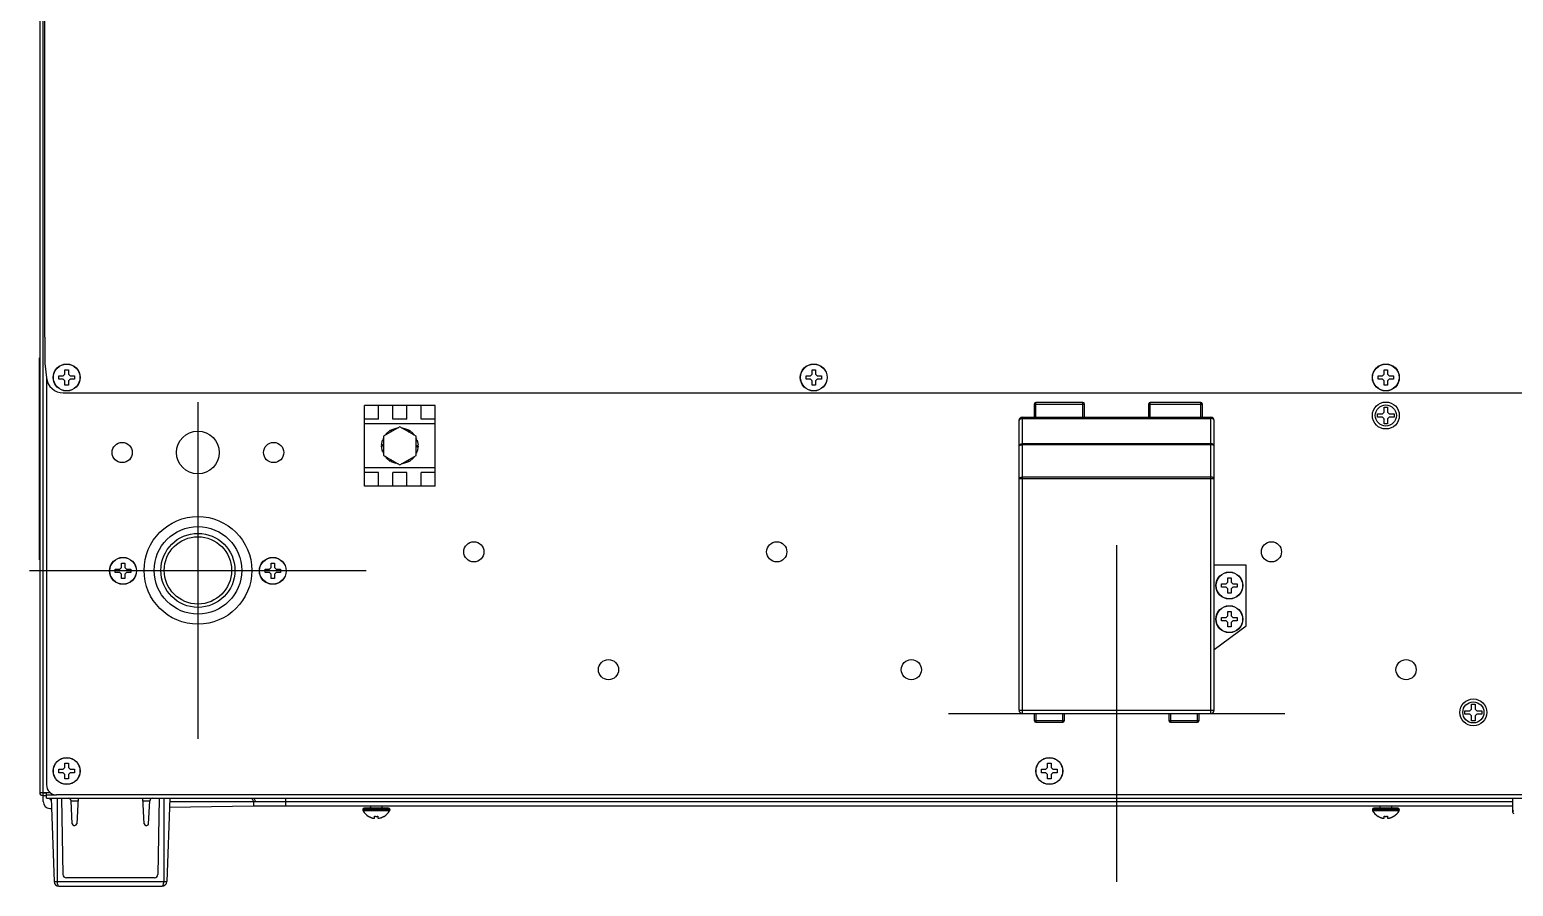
# Model space of a CAD drawing. Header units: millimetres. Extents: x 333 to 5627, y 435 to 3897.
# Drawn here: x 333.3 to 774.2, y 1953.9 to 2208.4 of the extents above; entities that cross this region are included whole.
import ezdxf

# ---------------------------------------------------------------- set-up
doc = ezdxf.new("R2010")
doc.units = ezdxf.units.MM
doc.header["$LTSCALE"] = 330
doc.layers.get('0').update_dxf_attribs({"linetype": 'CONTINUOUS'})
for name, color, linetype in [('02___PRT_ALL_AXES', 7, 'CONTINUOUS'), ('ASSI', 7, 'CONTINUOUS'), ('GEOM', 7, 'CONTINUOUS')]:
    doc.layers.add(name, color=color, linetype=linetype)

msp = doc.modelspace()

# ---------------------------------------------------------------- linework, layer by layer
at = {"color": 7, "linetype": 'Continuous'}
for p, q in [((336.28, 2461.95), (336.28, 1981.75)), ((337.78, 2116.98), (337.78, 2423.18)), ((341.98, 2104.55), (341.98, 2105.55)), ((341.98, 2105.55), (343.28, 2105.55)), ((343.28, 2104.55), (341.98, 2104.55)), ((343.28, 2105.55), (343.78, 2106.05)), ((343.78, 2104.05), (343.28, 2104.55)), ((343.78, 2106.05), (343.78, 2107.35)), ((343.78, 2107.35), (344.78, 2107.35)), ((343.78, 2102.75), (343.78, 2104.05)), ((344.78, 2107.35), (344.78, 2106.05)), ((344.78, 2106.05), (345.28, 2105.55)), ((345.28, 2104.55), (344.78, 2104.05)), ((344.78, 2104.05), (344.78, 2102.75)), ((345.28, 2105.55), (346.58, 2105.55)), ((346.58, 2104.55), (345.28, 2104.55)), ((346.58, 2105.55), (346.58, 2104.55)), ((563.98, 2104.55), (563.98, 2105.55)), ((563.98, 2105.55), (565.28, 2105.55)), ((565.28, 2104.55), (563.98, 2104.55)), ((565.28, 2105.55), (565.78, 2106.05)), ((565.78, 2104.05), (565.28, 2104.55)), ((565.78, 2106.05), (565.78, 2107.35)), ((565.78, 2107.35), (566.78, 2107.35)), ((565.78, 2102.75), (565.78, 2104.05)), ((566.78, 2107.35), (566.78, 2106.05)), ((566.78, 2106.05), (567.28, 2105.55)), ((567.28, 2104.55), (566.78, 2104.05)), ((566.78, 2104.05), (566.78, 2102.75)), ((567.28, 2105.55), (568.58, 2105.55)), ((568.58, 2104.55), (567.28, 2104.55)), ((568.58, 2105.55), (568.58, 2104.55)), ((733.98, 2105.55), (735.28, 2105.55)), ((733.98, 2104.55), (733.98, 2105.55)), ((735.28, 2104.55), (733.98, 2104.55)), ((735.28, 2105.55), (735.78, 2106.05)), ((735.78, 2104.05), (735.28, 2104.55)), ((735.78, 2107.35), (736.78, 2107.35)), ((735.78, 2106.05), (735.78, 2107.35)), ((735.78, 2102.75), (735.78, 2104.05)), ((736.78, 2107.35), (736.78, 2106.05)), ((736.78, 2106.05), (737.28, 2105.55)), ((737.28, 2104.55), (736.78, 2104.05)), ((736.78, 2104.05), (736.78, 2102.75)), ((737.28, 2105.55), (738.58, 2105.55)), ((738.58, 2104.55), (737.28, 2104.55)), ((738.58, 2105.55), (738.58, 2104.55)), ((344.78, 2102.75), (343.78, 2102.75)), ((566.78, 2102.75), (565.78, 2102.75)), ((736.78, 2102.75), (735.78, 2102.75)), ((432.77, 2072.75), (432.77, 2096.75)), ((453.77, 2096.75), (432.77, 2096.75)), ((436.97, 2092.69), (436.97, 2096.75)), ((441.17, 2092.69), (441.17, 2096.75)), ((445.37, 2092.69), (445.37, 2096.75)), ((449.57, 2092.69), (449.57, 2096.75)), ((453.77, 2072.75), (453.77, 2096.75)), ((631.78, 2097.15), (631.78, 2093.25)), ((646.28, 2097.65), (632.28, 2097.65)), ((646.78, 2093.25), (646.78, 2097.15)), ((665.78, 2097.15), (665.78, 2093.25)), ((681.28, 2097.65), (666.28, 2097.65)), ((681.78, 2093.25), (681.78, 2097.15)), ((733.78, 2094.25), (735.28, 2094.25)), ((733.78, 2093.25), (733.78, 2094.25)), ((735.28, 2094.25), (735.78, 2094.75)), ((735.78, 2096.25), (736.78, 2096.25)), ((735.78, 2094.75), (735.78, 2096.25)), ((736.78, 2096.25), (736.78, 2094.75)), ((736.78, 2094.75), (737.28, 2094.25)), ((737.28, 2094.25), (738.78, 2094.25)), ((738.78, 2094.25), (738.78, 2093.25)), ((436.97, 2092.69), (432.77, 2092.69)), ((443.27, 2090.4), (438.38, 2087.57)), ((440.7, 2089.5), (442.19, 2090.04)), ((445.37, 2092.69), (441.17, 2092.69)), ((442.48, 2090.1), (442.76, 2090.1)), ((448.17, 2087.57), (443.27, 2090.4)), ((443.79, 2090.1), (444.06, 2090.1)), ((444.36, 2090.04), (445.85, 2089.5)), ((453.77, 2092.69), (449.57, 2092.69)), ((627.28, 2006.25), (627.28, 2092.25)), ((628.28, 2093.25), (684.28, 2093.25)), ((685.28, 2006.25), (685.28, 2092.25)), ((735.28, 2093.25), (733.78, 2093.25)), ((735.78, 2092.75), (735.28, 2093.25)), ((735.78, 2091.25), (735.78, 2092.75)), ((736.78, 2091.25), (735.78, 2091.25)), ((737.28, 2093.25), (736.78, 2092.75)), ((736.78, 2092.75), (736.78, 2091.25)), ((738.78, 2093.25), (737.28, 2093.25)), ((437.87, 2084.9), (438.14, 2086.45)), ((438.25, 2086.74), (438.38, 2086.97)), ((438.38, 2087.57), (438.38, 2081.92)), ((438.9, 2087.87), (439.04, 2088.11)), ((439.23, 2088.34), (440.44, 2089.35)), ((446.11, 2089.35), (447.32, 2088.34)), ((447.51, 2088.11), (447.65, 2087.87)), ((448.17, 2081.92), (448.17, 2087.57)), ((448.17, 2086.97), (448.3, 2086.74)), ((448.41, 2086.45), (448.68, 2084.9)), ((438.14, 2083.04), (437.87, 2084.6)), ((438.38, 2082.52), (438.25, 2082.76)), ((438.38, 2081.92), (443.27, 2079.1)), ((439.04, 2081.39), (438.9, 2081.62)), ((440.44, 2080.14), (439.23, 2081.16)), ((443.27, 2079.1), (448.17, 2081.92)), ((447.32, 2081.16), (446.11, 2080.14)), ((447.65, 2081.62), (447.51, 2081.39)), ((448.3, 2082.76), (448.17, 2082.52)), ((448.68, 2084.6), (448.41, 2083.04)), ((436.97, 2076.8), (432.77, 2076.8)), ((436.97, 2072.75), (436.97, 2076.8)), ((442.19, 2079.45), (440.7, 2079.99)), ((441.17, 2072.75), (441.17, 2076.8)), ((445.37, 2076.8), (441.17, 2076.8)), ((442.76, 2079.4), (442.48, 2079.4)), ((444.06, 2079.4), (443.79, 2079.4)), ((445.85, 2079.99), (444.36, 2079.45)), ((445.37, 2072.75), (445.37, 2076.8)), ((449.57, 2072.75), (449.57, 2076.8)), ((453.77, 2076.8), (449.57, 2076.8)), ((453.77, 2072.75), (432.77, 2072.75)), ((358.73, 2047.11), (358.73, 2048.11)), ((358.73, 2048.11), (360.03, 2048.11)), ((360.03, 2047.11), (358.73, 2047.11)), ((360.03, 2048.11), (360.53, 2048.61)), ((360.53, 2046.61), (360.03, 2047.11)), ((360.53, 2048.61), (360.53, 2049.91)), ((360.53, 2049.91), (361.53, 2049.91)), ((360.53, 2045.31), (360.53, 2046.61)), ((361.53, 2049.91), (361.53, 2048.61)), ((361.53, 2048.61), (362.03, 2048.11)), ((362.03, 2047.11), (361.53, 2046.61)), ((361.53, 2046.61), (361.53, 2045.31)), ((362.03, 2048.11), (363.33, 2048.11)), ((363.33, 2047.11), (362.03, 2047.11)), ((363.33, 2048.11), (363.33, 2047.11)), ((403.23, 2047.11), (403.23, 2048.11)), ((403.23, 2048.11), (404.53, 2048.11)), ((404.53, 2047.11), (403.23, 2047.11)), ((404.53, 2048.11), (405.03, 2048.61)), ((405.03, 2046.61), (404.53, 2047.11)), ((405.03, 2048.61), (405.03, 2049.91)), ((405.03, 2049.91), (406.03, 2049.91)), ((405.03, 2045.31), (405.03, 2046.61)), ((406.03, 2049.91), (406.03, 2048.61)), ((406.03, 2048.61), (406.53, 2048.11)), ((406.53, 2047.11), (406.03, 2046.61)), ((406.03, 2046.61), (406.03, 2045.31)), ((406.53, 2048.11), (407.83, 2048.11)), ((407.83, 2047.11), (406.53, 2047.11)), ((407.83, 2048.11), (407.83, 2047.11)), ((694.78, 2049.25), (685.28, 2049.25)), ((694.78, 2031.25), (694.78, 2049.25)), ((361.53, 2045.31), (360.53, 2045.31)), ((406.03, 2045.31), (405.03, 2045.31)), ((687.48, 2043.75), (688.78, 2043.75)), ((687.48, 2042.75), (687.48, 2043.75)), ((688.78, 2042.75), (687.48, 2042.75)), ((688.78, 2043.75), (689.28, 2044.25)), ((689.28, 2042.25), (688.78, 2042.75)), ((689.28, 2045.55), (690.28, 2045.55)), ((689.28, 2044.25), (689.28, 2045.55)), ((689.28, 2040.95), (689.28, 2042.25)), ((690.28, 2045.55), (690.28, 2044.25)), ((690.28, 2044.25), (690.78, 2043.75)), ((690.78, 2042.75), (690.28, 2042.25)), ((690.28, 2042.25), (690.28, 2040.95)), ((690.78, 2043.75), (692.08, 2043.75)), ((692.08, 2042.75), (690.78, 2042.75)), ((692.08, 2043.75), (692.08, 2042.75)), ((690.28, 2040.95), (689.28, 2040.95)), ((687.48, 2033.75), (688.78, 2033.75)), ((687.48, 2032.75), (687.48, 2033.75)), ((688.78, 2032.75), (687.48, 2032.75)), ((688.78, 2033.75), (689.28, 2034.25)), ((689.28, 2032.25), (688.78, 2032.75)), ((689.28, 2035.55), (690.28, 2035.55)), ((689.28, 2034.25), (689.28, 2035.55)), ((690.28, 2035.55), (690.28, 2034.25)), ((690.28, 2034.25), (690.78, 2033.75)), ((690.78, 2032.75), (690.28, 2032.25)), ((690.78, 2033.75), (692.08, 2033.75)), ((692.08, 2032.75), (690.78, 2032.75)), ((692.08, 2033.75), (692.08, 2032.75)), ((685.28, 2024.25), (694.78, 2031.25)), ((689.28, 2030.95), (689.28, 2032.25)), ((690.28, 2030.95), (689.28, 2030.95)), ((690.28, 2032.25), (690.28, 2030.95)), ((759.78, 2006.05), (761.28, 2006.05)), ((759.78, 2005.05), (759.78, 2006.05)), ((761.28, 2006.05), (761.78, 2006.55)), ((761.78, 2008.05), (762.78, 2008.05)), ((761.78, 2006.55), (761.78, 2008.05)), ((762.78, 2008.05), (762.78, 2006.55)), ((762.78, 2006.55), (763.28, 2006.05)), ((763.28, 2006.05), (764.78, 2006.05)), ((764.78, 2006.05), (764.78, 2005.05)), ((628.28, 2005.25), (684.28, 2005.25)), ((631.78, 2005.25), (631.78, 2003.15)), ((632.28, 2002.65), (640.28, 2002.65)), ((640.78, 2003.15), (640.78, 2005.25)), ((671.78, 2005.25), (671.78, 2003.15)), ((672.28, 2002.65), (680.28, 2002.65)), ((680.78, 2003.15), (680.78, 2005.25)), ((761.28, 2005.05), (759.78, 2005.05)), ((761.78, 2004.55), (761.28, 2005.05)), ((761.78, 2003.05), (761.78, 2004.55)), ((762.78, 2003.05), (761.78, 2003.05)), ((763.28, 2005.05), (762.78, 2004.55)), ((762.78, 2004.55), (762.78, 2003.05)), ((764.78, 2005.05), (763.28, 2005.05)), ((341.98, 1987.65), (341.98, 1988.65)), ((341.98, 1988.65), (343.28, 1988.65)), ((343.28, 1988.65), (343.78, 1989.15)), ((343.78, 1989.15), (343.78, 1990.45)), ((343.78, 1990.45), (344.78, 1990.45)), ((344.78, 1990.45), (344.78, 1989.15)), ((344.78, 1989.15), (345.28, 1988.65)), ((345.28, 1988.65), (346.58, 1988.65)), ((346.58, 1988.65), (346.58, 1987.65)), ((633.98, 1988.65), (635.28, 1988.65)), ((633.98, 1987.65), (633.98, 1988.65)), ((635.28, 1988.65), (635.78, 1989.15)), ((635.78, 1990.45), (636.78, 1990.45)), ((635.78, 1989.15), (635.78, 1990.45)), ((636.78, 1990.45), (636.78, 1989.15)), ((636.78, 1989.15), (637.28, 1988.65)), ((637.28, 1988.65), (638.58, 1988.65)), ((638.58, 1988.65), (638.58, 1987.65)), ((343.28, 1987.65), (341.98, 1987.65)), ((343.78, 1987.15), (343.28, 1987.65)), ((343.78, 1985.85), (343.78, 1987.15)), ((344.78, 1985.85), (343.78, 1985.85)), ((345.28, 1987.65), (344.78, 1987.15)), ((344.78, 1987.15), (344.78, 1985.85)), ((346.58, 1987.65), (345.28, 1987.65)), ((635.28, 1987.65), (633.98, 1987.65)), ((635.78, 1987.15), (635.28, 1987.65)), ((635.78, 1985.85), (635.78, 1987.15)), ((636.78, 1985.85), (635.78, 1985.85)), ((637.28, 1987.65), (636.78, 1987.15)), ((636.78, 1987.15), (636.78, 1985.85)), ((638.58, 1987.65), (637.28, 1987.65)), ((336.28, 1981.75), (337.18, 1981.75)), ((337.18, 1981.75), (339.43, 1981.75)), ((337.18, 1981.65), (337.18, 1980.85)), ((337.18, 1981.65), (338.28, 1981.65)), ((337.18, 1980.85), (338.28, 1980.85)), ((337.28, 1981.65), (337.28, 1981.75)), ((337.28, 1979.05), (337.28, 1980.85)), ((338.28, 1981.05), (338.28, 1981.75)), ((338.28, 1980.05), (338.28, 1981.05)), ((338.28, 1980.05), (1134.28, 1980.05)), ((339.68, 1980.05), (340.54, 1955.35)), ((342.79, 1980.05), (343.18, 1957.39)), ((347.65, 1980.05), (347.25, 1972.48)), ((367.32, 1972.48), (366.92, 1980.05)), ((371.78, 1980.05), (371.39, 1957.39)), ((374.89, 1980.05), (374.03, 1955.35)), ((339.28, 1977.05), (339.78, 1977.05)), ((345.94, 1972.48), (345.58, 1979.33)), ((368.63, 1972.48), (368.99, 1979.33)), ((399.77, 1977.68), (374.79, 1977.32)), ((774.03, 1977.75), (409.41, 1977.75)), ((346.44, 1972), (346.75, 1972)), ((367.82, 1972), (368.12, 1972)), ((433.98, 1974.67), (433.98, 1974.7)), ((435.78, 1974.15), (435.78, 1974.7)), ((436.78, 1974.7), (436.78, 1974.15)), ((438.58, 1974.7), (438.58, 1974.67)), ((733.98, 1974.67), (733.98, 1974.7)), ((735.78, 1974.15), (735.78, 1974.7)), ((736.78, 1974.7), (736.78, 1974.15)), ((738.58, 1974.7), (738.58, 1974.67)), ((342.05, 1953.89), (372.52, 1953.89)), ((370.38, 1956.41), (344.19, 1956.41))]:
    msp.add_line(p, q, dxfattribs=at)
at = {"color": 9, "linetype": 'Continuous'}
for p, q in [((337.18, 2461.85), (337.18, 1981.75)), ((631.78, 2097.15), (646.78, 2097.15)), ((632.28, 2093.25), (632.28, 2097.65)), ((646.28, 2093.25), (646.28, 2097.65)), ((665.78, 2097.15), (681.78, 2097.15)), ((666.28, 2093.25), (666.28, 2097.65)), ((681.28, 2093.25), (681.28, 2097.65)), ((453.77, 2091.25), (432.77, 2091.25)), ((628.28, 2005.25), (628.28, 2093.25)), ((628.28, 2092.91), (684.28, 2092.91)), ((684.28, 2005.25), (684.28, 2093.25)), ((684.28, 2085.38), (628.28, 2085.38)), ((684.28, 2085.09), (628.28, 2085.09)), ((453.77, 2078.25), (432.77, 2078.25)), ((627.28, 2075.05), (685.28, 2075.05)), ((684.28, 2075.43), (628.28, 2075.43)), ((627.28, 2006.25), (685.28, 2006.25)), ((631.78, 2003.15), (640.78, 2003.15)), ((632.28, 2005.25), (632.28, 2002.65)), ((640.28, 2002.65), (640.28, 2005.25)), ((671.78, 2003.15), (680.78, 2003.15)), ((672.28, 2005.25), (672.28, 2002.65)), ((680.28, 2002.65), (680.28, 2005.25)), ((338.28, 1981.05), (341.28, 1981.05)), ((341.44, 1980.05), (341.44, 1955.35)), ((373.13, 1980.05), (373.13, 1955.35)), ((345.58, 1979.31), (347.61, 1979.31)), ((366.96, 1979.31), (368.99, 1979.31)), ((340.54, 1955.35), (374.03, 1955.35))]:
    msp.add_line(p, q, dxfattribs=at)
at = {"color": 4}
for p, q in [((383.28, 2097.75), (383.28, 1997.75)), ((333.28, 2047.75), (433.28, 2047.75))]:
    msp.add_line(p, q, dxfattribs=at)
at = {"color": 1}
for p, q in [((656.28, 2055.25), (656.28, 1955.25)), ((606.28, 2005.25), (706.28, 2005.25))]:
    msp.add_line(p, q, dxfattribs=at)
at = {"color": 7, "linetype": 'Continuous'}
for radius in [13, 11, 10]:
    msp.add_circle((383.28, 2047.75), radius, dxfattribs=at)
for centre, radius, start, end in [((632.28, 2097.15), 0.5, 90, 180), ((646.28, 2097.15), 0.5, 0, 90), ((666.28, 2097.15), 0.5, 90, 180), ((681.28, 2097.15), 0.5, 0, 90), ((441.41, 2090.1), 1.25, 357.2328, 359.9773), ((628.28, 2092.25), 1, 90, 180), ((684.28, 2092.25), 1, 0, 90), ((437.7, 2085.8), 1.26, 57.2821, 59.9837), ((446.97, 2089.05), 1.25, 297.2597, 299.9802), ((439.58, 2080.45), 1.25, 117.2586, 119.9801), ((448.85, 2083.69), 1.25, 237.2591, 239.9802), ((445.15, 2079.4), 1.25, 177.2586, 179.9801), ((628.28, 2006.25), 1, 180, 270), ((684.28, 2006.25), 1, 270, 360), ((632.28, 2003.15), 0.5, 180, 270), ((640.28, 2003.15), 0.5, 270, 360), ((672.28, 2003.15), 0.5, 180, 270), ((680.28, 2003.15), 0.5, 270, 360), ((337.18, 1981.75), 0.9, 180, 270), ((337.18, 1981.75), 0.1, 180, 270), ((344.83, 1979.29), 0.754, 3, 90), ((369.74, 1979.29), 0.754, 90, 177), ((436.48, 1978.77), 4.8, 210.3012, 238.6273), ((436.09, 1978.77), 4.8, 301.3727, 329.6988), ((736.48, 1978.77), 4.8, 210.3012, 238.6273), ((736.09, 1978.77), 4.8, 301.3727, 329.6988), ((346.44, 1972.5), 0.503, 183, 270), ((346.75, 1972.5), 0.503, 270, 357), ((367.82, 1972.5), 0.503, 183, 270), ((368.12, 1972.5), 0.503, 270, 357), ((436.47, 1978.75), 4.75, 238.4659, 241.0313), ((436.47, 1978.75), 4.75, 241.0316, 241.9926), ((436.47, 1978.75), 4.75, 241.9926, 243.3187), ((436.47, 1978.75), 4.74, 243.3188, 244.4598), ((436.46, 1978.74), 4.74, 244.4598, 245.4278), ((436.46, 1978.74), 4.73, 245.4278, 246.6825), ((436.46, 1978.73), 4.73, 246.6826, 247.4526), ((436.46, 1978.73), 4.72, 247.4524, 248.9975), ((436.46, 1978.72), 4.72, 248.9977, 249.4819), ((436.45, 1978.71), 4.7, 249.4813, 251.5344), ((436.44, 1978.69), 4.68, 251.535, 252.6227), ((436.44, 1978.67), 4.67, 252.6228, 253.6051), ((436.43, 1978.64), 4.64, 253.6036, 255.6824), ((435.54, 1976.14), 2.01, 262.7259, 264.7415), ((435.54, 1976.12), 1.98, 264.7442, 265.3991), ((435.54, 1976.11), 1.97, 265.3984, 266.7833), ((435.54, 1976.1), 1.96, 266.7841, 267.6235), ((435.53, 1976.09), 1.96, 267.6234, 268.8455), ((435.53, 1976.09), 1.95, 268.8459, 270.9258), ((435.53, 1976.09), 1.95, 270.9261, 271.9964), ((435.53, 1976.1), 1.96, 271.9964, 273.0228), ((435.53, 1976.11), 1.97, 273.0233, 274.286), ((435.53, 1976.12), 1.98, 274.2856, 275.1372), ((435.53, 1976.14), 2.01, 275.1401, 277.2744), ((436.29, 1978.46), 3.79, 262.4006, 267.4511), ((436.28, 1978.44), 3.77, 267.455, 270), ((436.28, 1978.44), 3.77, 270, 272.545), ((436.28, 1978.46), 3.79, 272.5489, 277.5994), ((437.04, 1976.14), 2.01, 262.7256, 264.8598), ((437.04, 1976.12), 1.98, 264.8627, 265.7144), ((437.04, 1976.11), 1.97, 265.714, 266.9766), ((437.03, 1976.09), 1.96, 266.9771, 268.0037), ((437.03, 1976.09), 1.95, 268.0037, 269.0738), ((437.03, 1976.09), 1.95, 269.0741, 270.1995), ((437.03, 1976.09), 1.95, 270.1995, 271.1541), ((437.03, 1976.09), 1.95, 271.1545, 272.3767), ((437.03, 1976.1), 1.96, 272.3765, 273.2159), ((437.03, 1976.11), 1.97, 273.2167, 274.6016), ((437.03, 1976.12), 1.98, 274.6009, 275.2558), ((437.03, 1976.14), 2.01, 275.2585, 277.2741), ((436.14, 1978.64), 4.64, 284.3176, 286.3964), ((436.13, 1978.67), 4.67, 286.3949, 287.3772), ((436.12, 1978.69), 4.68, 287.3773, 288.465), ((436.12, 1978.71), 4.7, 288.4656, 290.5187), ((436.11, 1978.72), 4.72, 290.5181, 291.0023), ((436.11, 1978.73), 4.72, 291.0025, 292.5476), ((436.11, 1978.73), 4.73, 292.5474, 293.3174), ((436.11, 1978.74), 4.73, 293.3175, 294.5722), ((436.1, 1978.74), 4.74, 294.5722, 295.5402), ((436.1, 1978.75), 4.74, 295.5402, 296.6812), ((436.1, 1978.75), 4.75, 296.6813, 298.0074), ((436.1, 1978.75), 4.75, 298.0074, 298.9684), ((436.1, 1978.75), 4.75, 298.9687, 301.5341), ((736.47, 1978.75), 4.75, 238.4659, 241.0313), ((736.47, 1978.75), 4.75, 241.0316, 241.9926), ((736.47, 1978.75), 4.75, 241.9926, 243.3187), ((736.47, 1978.75), 4.74, 243.3188, 244.4598), ((736.46, 1978.74), 4.74, 244.4598, 245.4278), ((736.46, 1978.74), 4.73, 245.4278, 246.6825), ((736.46, 1978.73), 4.73, 246.6826, 247.4526), ((736.46, 1978.73), 4.72, 247.4524, 248.9975), ((736.46, 1978.72), 4.72, 248.9977, 249.4819), ((736.45, 1978.71), 4.7, 249.4813, 251.5344), ((736.44, 1978.69), 4.68, 251.535, 252.6227), ((736.44, 1978.67), 4.67, 252.6228, 253.6051), ((736.43, 1978.64), 4.64, 253.6036, 255.6824), ((735.54, 1976.14), 2.01, 262.7259, 264.7415), ((735.54, 1976.12), 1.98, 264.7442, 265.3991), ((735.54, 1976.11), 1.97, 265.3984, 266.7833), ((735.54, 1976.1), 1.96, 266.7841, 267.6235), ((735.53, 1976.09), 1.96, 267.6234, 268.8455), ((735.53, 1976.09), 1.95, 268.8459, 270.9258), ((735.53, 1976.09), 1.95, 270.9261, 271.9964), ((735.53, 1976.1), 1.96, 271.9964, 273.0228), ((735.53, 1976.11), 1.97, 273.0233, 274.286), ((735.53, 1976.12), 1.98, 274.2856, 275.1372), ((735.53, 1976.14), 2.01, 275.1401, 277.2744), ((736.29, 1978.46), 3.79, 262.4006, 267.4511), ((736.28, 1978.44), 3.77, 267.455, 270), ((736.28, 1978.44), 3.77, 270, 272.545), ((736.28, 1978.46), 3.79, 272.5489, 277.5994), ((737.04, 1976.14), 2.01, 262.7256, 264.8598), ((737.04, 1976.12), 1.98, 264.8627, 265.7144), ((737.04, 1976.11), 1.97, 265.714, 266.9766), ((737.03, 1976.09), 1.96, 266.9771, 268.0037), ((737.03, 1976.09), 1.95, 268.0037, 269.0738), ((737.03, 1976.09), 1.95, 269.0741, 270.1995), ((737.03, 1976.09), 1.95, 270.1995, 271.1541), ((737.03, 1976.09), 1.95, 271.1545, 272.3767), ((737.03, 1976.1), 1.96, 272.3765, 273.2159), ((737.03, 1976.11), 1.97, 273.2167, 274.6016), ((737.03, 1976.12), 1.98, 274.6009, 275.2558), ((737.03, 1976.14), 2.01, 275.2585, 277.2741), ((736.14, 1978.64), 4.64, 284.3176, 286.3964), ((736.13, 1978.67), 4.67, 286.3949, 287.3772), ((736.12, 1978.69), 4.68, 287.3773, 288.465), ((736.12, 1978.71), 4.7, 288.4656, 290.5187), ((736.11, 1978.72), 4.72, 290.5181, 291.0023), ((736.11, 1978.73), 4.72, 291.0025, 292.5476), ((736.11, 1978.73), 4.73, 292.5474, 293.3174), ((736.11, 1978.74), 4.73, 293.3175, 294.5722), ((736.1, 1978.74), 4.74, 294.5722, 295.5402), ((736.1, 1978.75), 4.74, 295.5402, 296.6812), ((736.1, 1978.75), 4.75, 296.6813, 298.0074), ((736.1, 1978.75), 4.75, 298.0074, 298.9684), ((736.1, 1978.75), 4.75, 298.9687, 301.5341), ((342.05, 1955.4), 1.51, 182, 270), ((344.19, 1957.41), 1.01, 181, 270), ((370.38, 1957.41), 1.01, 270, 359), ((372.52, 1955.4), 1.51, 270, 358)]:
    msp.add_arc(centre, radius, start, end, dxfattribs=at)
for centre, major_axis, ratio, start_param, end_param in [((339.29, 1979.05), (-1.41, -1.41), 0.999695, -0.785246, 0.785246), ((409.41, 1977.48), (15, 0), 0.017455, 1.570796, 2.268928)]:
    msp.add_ellipse(centre, major_axis=major_axis, ratio=ratio, start_param=start_param, end_param=end_param, dxfattribs=at)
for points, knots in [([(442.26, 2089.81), (442.25, 2089.84), (442.23, 2089.91), (442.21, 2089.99), (442.19, 2090.04)], [0, 0, 0, 0, 0.321347, 1, 1, 1, 1]), ([(442.49, 2089.94), (442.49, 2089.96), (442.49, 2090.01), (442.48, 2090.06), (442.48, 2090.1)], [0, 0, 0, 0, 0.317636, 1, 1, 1, 1]), ([(444.06, 2089.94), (444.06, 2089.96), (444.06, 2090.01), (444.06, 2090.06), (444.06, 2090.1)], [0, 0, 0, 0, 0.32014, 1, 1, 1, 1]), ([(444.29, 2089.81), (444.3, 2089.84), (444.32, 2089.91), (444.34, 2089.99), (444.36, 2090.04)], [0, 0, 0, 0, 0.324551, 1, 1, 1, 1]), ([(438.38, 2086.4), (438.36, 2086.41), (438.28, 2086.42), (438.2, 2086.44), (438.14, 2086.45)], [0, 0, 0, 0, 0.321347, 1, 1, 1, 1]), ([(438.38, 2086.67), (438.37, 2086.67), (438.32, 2086.7), (438.28, 2086.72), (438.25, 2086.74)], [0, 0, 0, 0, 0.317602, 1, 1, 1, 1]), ([(439.17, 2088.02), (439.15, 2088.03), (439.11, 2088.06), (439.07, 2088.09), (439.04, 2088.11)], [0, 0, 0, 0, 0.32014, 1, 1, 1, 1]), ([(439.39, 2088.16), (439.38, 2088.18), (439.32, 2088.24), (439.27, 2088.3), (439.23, 2088.34)], [0, 0, 0, 0, 0.324551, 1, 1, 1, 1]), ([(440.75, 2088.94), (440.72, 2088.99), (440.62, 2089.13), (440.51, 2089.27), (440.44, 2089.35)], [0, 0, 0, 0, 0.33392, 1, 1, 1, 1]), ([(440.91, 2089.03), (440.88, 2089.08), (440.81, 2089.24), (440.74, 2089.4), (440.7, 2089.5)], [0, 0, 0, 0, 0.335338, 1, 1, 1, 1]), ([(440.96, 2089.06), (440.96, 2089.1), (440.94, 2089.27), (440.91, 2089.44), (440.86, 2089.56)], [0, 0, 0, 0, 0.240606, 1, 1, 1, 1]), ([(445.64, 2089.03), (445.67, 2089.08), (445.74, 2089.24), (445.81, 2089.4), (445.85, 2089.5)], [0, 0, 0, 0, 0.333918, 1, 1, 1, 1]), ([(445.8, 2088.94), (445.83, 2088.99), (445.93, 2089.13), (446.03, 2089.27), (446.11, 2089.35)], [0, 0, 0, 0, 0.335337, 1, 1, 1, 1]), ([(445.85, 2088.91), (445.89, 2088.93), (446.02, 2089.03), (446.16, 2089.14), (446.24, 2089.24)], [0, 0, 0, 0, 0.240582, 1, 1, 1, 1]), ([(447.15, 2088.16), (447.17, 2088.18), (447.23, 2088.24), (447.28, 2088.3), (447.32, 2088.34)], [0, 0, 0, 0, 0.321347, 1, 1, 1, 1]), ([(447.38, 2088.02), (447.4, 2088.03), (447.44, 2088.06), (447.48, 2088.09), (447.51, 2088.11)], [0, 0, 0, 0, 0.317604, 1, 1, 1, 1]), ([(448.17, 2086.67), (448.18, 2086.67), (448.23, 2086.7), (448.27, 2086.72), (448.3, 2086.74)], [0, 0, 0, 0, 0.32014, 1, 1, 1, 1]), ([(448.17, 2086.4), (448.19, 2086.41), (448.27, 2086.42), (448.35, 2086.44), (448.41, 2086.45)], [0, 0, 0, 0, 0.324551, 1, 1, 1, 1]), ([(438.38, 2084.84), (438.32, 2084.84), (438.15, 2084.86), (437.98, 2084.88), (437.87, 2084.9)], [0, 0, 0, 0, 0.335338, 1, 1, 1, 1]), ([(438.38, 2084.66), (438.32, 2084.65), (438.15, 2084.64), (437.98, 2084.62), (437.87, 2084.6)], [0, 0, 0, 0, 0.33392, 1, 1, 1, 1]), ([(438.38, 2084.9), (438.34, 2084.92), (438.19, 2084.98), (438.03, 2085.04), (437.9, 2085.07)], [0, 0, 0, 0, 0.240606, 1, 1, 1, 1]), ([(438.38, 2083.09), (438.36, 2083.09), (438.28, 2083.07), (438.2, 2083.05), (438.14, 2083.04)], [0, 0, 0, 0, 0.324551, 1, 1, 1, 1]), ([(438.38, 2082.83), (438.37, 2082.82), (438.32, 2082.8), (438.28, 2082.77), (438.25, 2082.76)], [0, 0, 0, 0, 0.32014, 1, 1, 1, 1]), ([(439.17, 2081.47), (439.15, 2081.46), (439.11, 2081.43), (439.07, 2081.41), (439.04, 2081.39)], [0, 0, 0, 0, 0.317603, 1, 1, 1, 1]), ([(439.39, 2081.34), (439.38, 2081.32), (439.32, 2081.26), (439.27, 2081.2), (439.23, 2081.16)], [0, 0, 0, 0, 0.321347, 1, 1, 1, 1]), ([(447.15, 2081.34), (447.17, 2081.32), (447.23, 2081.26), (447.28, 2081.2), (447.32, 2081.16)], [0, 0, 0, 0, 0.324551, 1, 1, 1, 1]), ([(447.38, 2081.47), (447.4, 2081.46), (447.44, 2081.43), (447.48, 2081.41), (447.51, 2081.39)], [0, 0, 0, 0, 0.32014, 1, 1, 1, 1]), ([(448.17, 2084.84), (448.23, 2084.84), (448.4, 2084.86), (448.57, 2084.88), (448.68, 2084.9)], [0, 0, 0, 0, 0.333919, 1, 1, 1, 1]), ([(448.17, 2084.66), (448.23, 2084.65), (448.4, 2084.63), (448.57, 2084.62), (448.68, 2084.6)], [0, 0, 0, 0, 0.335337, 1, 1, 1, 1]), ([(448.17, 2084.59), (448.21, 2084.58), (448.36, 2084.51), (448.52, 2084.45), (448.65, 2084.43)], [0, 0, 0, 0, 0.240581, 1, 1, 1, 1]), ([(448.17, 2083.09), (448.19, 2083.09), (448.27, 2083.07), (448.35, 2083.05), (448.41, 2083.04)], [0, 0, 0, 0, 0.321347, 1, 1, 1, 1]), ([(448.17, 2082.83), (448.18, 2082.82), (448.23, 2082.8), (448.27, 2082.77), (448.3, 2082.76)], [0, 0, 0, 0, 0.317603, 1, 1, 1, 1]), ([(440.7, 2080.59), (440.66, 2080.56), (440.53, 2080.46), (440.39, 2080.35), (440.31, 2080.25)], [0, 0, 0, 0, 0.24058, 1, 1, 1, 1]), ([(440.75, 2080.55), (440.72, 2080.51), (440.62, 2080.37), (440.51, 2080.23), (440.44, 2080.14)], [0, 0, 0, 0, 0.335337, 1, 1, 1, 1]), ([(440.91, 2080.46), (440.88, 2080.41), (440.81, 2080.26), (440.74, 2080.1), (440.7, 2079.99)], [0, 0, 0, 0, 0.333919, 1, 1, 1, 1]), ([(442.26, 2079.68), (442.25, 2079.66), (442.23, 2079.58), (442.21, 2079.5), (442.19, 2079.45)], [0, 0, 0, 0, 0.324551, 1, 1, 1, 1]), ([(442.49, 2079.55), (442.49, 2079.53), (442.49, 2079.48), (442.48, 2079.43), (442.48, 2079.4)], [0, 0, 0, 0, 0.32014, 1, 1, 1, 1]), ([(444.06, 2079.55), (444.06, 2079.53), (444.06, 2079.48), (444.06, 2079.43), (444.06, 2079.4)], [0, 0, 0, 0, 0.317603, 1, 1, 1, 1]), ([(444.29, 2079.68), (444.3, 2079.66), (444.32, 2079.58), (444.34, 2079.5), (444.36, 2079.45)], [0, 0, 0, 0, 0.321347, 1, 1, 1, 1]), ([(445.59, 2080.43), (445.59, 2080.39), (445.61, 2080.22), (445.64, 2080.05), (445.69, 2079.93)], [0, 0, 0, 0, 0.240581, 1, 1, 1, 1]), ([(445.64, 2080.46), (445.67, 2080.41), (445.74, 2080.26), (445.81, 2080.1), (445.85, 2079.99)], [0, 0, 0, 0, 0.335337, 1, 1, 1, 1]), ([(445.8, 2080.55), (445.83, 2080.51), (445.93, 2080.37), (446.03, 2080.23), (446.11, 2080.14)], [0, 0, 0, 0, 0.333919, 1, 1, 1, 1])]:
    msp.add_open_spline(points, degree=3, knots=knots, dxfattribs=at)
for points in [[(444.41, 2089.74), (444.45, 2089.82), (444.49, 2089.9), (444.52, 2089.99)], [(439.51, 2088.23), (439.47, 2088.3), (439.42, 2088.38), (439.36, 2088.45)], [(448.17, 2086.27), (448.26, 2086.27), (448.35, 2086.27), (448.44, 2086.29)], [(438.38, 2083.23), (438.29, 2083.23), (438.2, 2083.22), (438.11, 2083.21)], [(447.04, 2081.27), (447.08, 2081.19), (447.13, 2081.12), (447.19, 2081.05)], [(442.14, 2079.75), (442.1, 2079.67), (442.06, 2079.59), (442.03, 2079.51)]]:
    msp.add_open_spline(points, degree=3, dxfattribs=at)
at = {"color": 9, "linetype": 'Continuous'}
for points, knots in [([(627.28, 2092.25), (627.28, 2092.34), (627.35, 2092.53), (627.58, 2092.74), (627.91, 2092.87), (628.16, 2092.91), (628.28, 2092.91)], [0, 0, 0, 0, 0.201264, 0.433947, 0.704919, 1, 1, 1, 1]), ([(685.28, 2092.25), (685.28, 2092.34), (685.22, 2092.53), (684.99, 2092.74), (684.66, 2092.87), (684.41, 2092.91), (684.28, 2092.91)], [0, 0, 0, 0, 0.201265, 0.433948, 0.704919, 1, 1, 1, 1]), ([(627.28, 2084.72), (627.28, 2084.81), (627.35, 2085), (627.58, 2085.21), (627.91, 2085.34), (628.16, 2085.38), (628.28, 2085.38)], [0, 0, 0, 0, 0.201265, 0.433947, 0.704919, 1, 1, 1, 1]), ([(685.28, 2084.72), (685.28, 2084.81), (685.22, 2085), (684.99, 2085.21), (684.66, 2085.34), (684.41, 2085.38), (684.28, 2085.38)], [0, 0, 0, 0, 0.201264, 0.433947, 0.704919, 1, 1, 1, 1]), ([(627.28, 2084.72), (627.28, 2084.77), (627.37, 2084.9), (627.6, 2085), (627.92, 2085.07), (628.16, 2085.09), (628.28, 2085.09)], [0, 0, 0, 0, 0.143033, 0.363048, 0.659575, 1, 1, 1, 1]), ([(685.28, 2084.72), (685.28, 2084.77), (685.2, 2084.9), (684.97, 2085), (684.65, 2085.07), (684.41, 2085.09), (684.28, 2085.09)], [0, 0, 0, 0, 0.143034, 0.363048, 0.659574, 1, 1, 1, 1]), ([(627.28, 2075.05), (627.28, 2075.11), (627.37, 2075.23), (627.6, 2075.33), (627.92, 2075.41), (628.16, 2075.43), (628.28, 2075.43)], [0, 0, 0, 0, 0.143034, 0.363048, 0.659574, 1, 1, 1, 1]), ([(685.28, 2075.05), (685.28, 2075.11), (685.2, 2075.23), (684.97, 2075.33), (684.65, 2075.41), (684.41, 2075.43), (684.28, 2075.43)], [0, 0, 0, 0, 0.143034, 0.363048, 0.659574, 1, 1, 1, 1]), ([(341.44, 1955.35), (341.44, 1955.15), (341.46, 1954.79), (341.57, 1954.33), (341.75, 1953.99), (341.96, 1953.89), (342.05, 1953.89)], [0, 0, 0, 0, 0.343638, 0.632384, 0.843751, 1, 1, 1, 1]), ([(372.52, 1953.89), (372.61, 1953.89), (372.81, 1953.99), (373, 1954.33), (373.11, 1954.79), (373.13, 1955.15), (373.13, 1955.35)], [0, 0, 0, 0, 0.156249, 0.367616, 0.656362, 1, 1, 1, 1])]:
    msp.add_open_spline(points, degree=3, knots=knots, dxfattribs=at)
at = {"layer": '02___PRT_ALL_AXES', "color": 7, "linetype": 'Continuous'}
for centre, start_param in [((436.28, 1980.08), -2.219738), ((736.28, 1980.08), -1.999162)]:
    msp.add_ellipse(centre, major_axis=(2.5, 0), ratio=0.017455, start_param=start_param, end_param=-0.921854, dxfattribs=at)
at = {"layer": 'ASSI', "color": 7, "linetype": 'Continuous'}
for p, q in [((432.28, 1976.75), (432.28, 1976.55)), ((439.88, 1977.15), (432.68, 1977.15)), ((440.28, 1976.75), (440.28, 1976.55)), ((732.28, 1976.75), (732.28, 1976.55)), ((739.88, 1977.15), (732.68, 1977.15)), ((740.28, 1976.75), (740.28, 1976.55))]:
    msp.add_line(p, q, dxfattribs=at)
at = {"layer": 'ASSI', "color": 9, "linetype": 'Continuous'}
for p, q in [((440.28, 1976.75), (432.28, 1976.75)), ((440.28, 1976.55), (432.28, 1976.55)), ((440.23, 1976.35), (432.34, 1976.35)), ((740.28, 1976.75), (732.28, 1976.75)), ((740.28, 1976.55), (732.28, 1976.55)), ((740.23, 1976.35), (732.34, 1976.35))]:
    msp.add_line(p, q, dxfattribs=at)
at = {"layer": 'ASSI', "color": 7, "linetype": 'Continuous'}
for centre in [(344.28, 2105.05), (566.28, 2105.05), (736.28, 2105.05), (736.28, 2093.75), (361.03, 2047.61), (405.53, 2047.61), (689.78, 2043.25), (689.78, 2033.25), (762.28, 2005.55), (344.28, 1988.15), (636.28, 1988.15)]:
    msp.add_circle(centre, 4, dxfattribs=at)
at = {"layer": 'ASSI', "color": 9, "linetype": 'Continuous'}
for centre, radius in [((344.28, 2105.05), 3.95), ((566.28, 2105.05), 3.95), ((736.28, 2105.05), 3.95), ((736.28, 2093.75), 3.13), ((361.03, 2047.61), 3.95), ((405.53, 2047.61), 3.95), ((689.78, 2043.25), 3.95), ((689.78, 2033.25), 3.95), ((762.28, 2005.55), 3.13), ((344.28, 1988.15), 3.95), ((636.28, 1988.15), 3.95)]:
    msp.add_circle(centre, radius, dxfattribs=at)
at = {"layer": 'ASSI', "color": 7, "linetype": 'Continuous'}
for centre, radius, start, end in [((432.68, 1976.75), 0.4, 90, 180), ((432.68, 1976.55), 0.4, 180, 210.3012), ((436.48, 1978.77), 4.8, 210.3012, 238.6273), ((436.09, 1978.77), 4.8, 301.3727, 329.6988), ((439.88, 1976.75), 0.4, 0, 90), ((439.88, 1976.55), 0.4, 329.6988, 360), ((732.68, 1976.75), 0.4, 90, 180), ((732.68, 1976.55), 0.4, 180, 210.3012), ((736.48, 1978.77), 4.8, 210.3012, 238.6273), ((736.09, 1978.77), 4.8, 301.3727, 329.6988), ((739.88, 1976.75), 0.4, 0, 90), ((739.88, 1976.55), 0.4, 329.6988, 360)]:
    msp.add_arc(centre, radius, start, end, dxfattribs=at)
at = {"layer": 'GEOM', "color": 7, "linetype": 'Continuous'}
for p, q in [((337.78, 2116.98), (337.78, 2109.75)), ((336.23, 2050.85), (336.23, 2110.85)), ((336.23, 2110.85), (336.28, 2110.85)), ((337.82, 2109.2), (338.29, 2104.93)), ((338.28, 2104.98), (338.28, 1984.05)), ((343.26, 2100.48), (1129.31, 2100.48)), ((336.23, 2050.85), (336.28, 2050.85)), ((1131.28, 1981.05), (341.28, 1981.05)), ((774.03, 1975.8), (774.03, 1980.05))]:
    msp.add_line(p, q, dxfattribs=at)
at = {"layer": 'GEOM', "color": 9, "linetype": 'Continuous'}
for p, q in [((336.23, 2108.85), (336.28, 2108.85)), ((336.23, 2052.85), (336.28, 2052.85)), ((399.14, 1979.98), (374.89, 1979.98)), ((399.77, 1979.98), (399.77, 1980.05)), ((409.41, 1977.75), (409.41, 1980.05)), ((774.03, 1979.98), (409.41, 1979.98)), ((400.36, 1978.98), (374.85, 1978.98)), ((399.77, 1978.98), (399.77, 1977.68)), ((774.03, 1978.98), (409.41, 1978.98))]:
    msp.add_line(p, q, dxfattribs=at)
at = {"layer": 'GEOM', "color": 7, "linetype": 'Continuous'}
for centre, radius in [((360.78, 2082.75), 3), ((383.28, 2082.75), 6.35), ((405.78, 2082.75), 3), ((383.28, 2047.75), 16), ((465.28, 2053.25), 3), ((555.28, 2053.25), 3), ((702.28, 2053.25), 3), ((505.28, 2018.25), 3), ((595.28, 2018.25), 3), ((742.28, 2018.25), 3)]:
    msp.add_circle(centre, radius, dxfattribs=at)
for centre, radius, start, end in [((342.78, 2109.75), 5, 180, 186.3402), ((343.26, 2105.48), 5, 186.3402, 270), ((341.28, 1984.05), 3, 180, 270), ((434.08, 1977.75), 0.6, 270, 360), ((438.48, 1977.75), 0.6, 180, 270), ((734.08, 1977.75), 0.6, 270, 360), ((738.48, 1977.75), 0.6, 180, 270), ((774.28, 1975.8), 0.25, 180, 270)]:
    msp.add_arc(centre, radius, start, end, dxfattribs=at)
at = {"layer": 'GEOM', "color": 9, "linetype": 'Continuous'}
for points in [[(339.69, 1979.38), (339.46, 1979.56), (339.27, 1979.79), (339.13, 1980.04)], [(399.77, 1979.98), (399.56, 1979.98), (399.35, 1979.98), (399.14, 1979.98)]]:
    msp.add_open_spline(points, degree=3, dxfattribs=at)
for points, knots in [([(399.77, 1978.98), (399.77, 1979.11), (399.74, 1979.5), (399.43, 1979.97), (399.14, 1979.98)], [0, 0, 0, 0, 0.308887, 1, 1, 1, 1]), ([(400.36, 1978.98), (400.36, 1979.11), (400.33, 1979.49), (400.05, 1979.97), (399.77, 1979.98)], [0, 0, 0, 0, 0.314847, 1, 1, 1, 1]), ([(409.41, 1979.98), (408.56, 1979.98), (405.34, 1979.98), (402.13, 1979.98), (399.77, 1979.98)], [0, 0, 0, 0, 0.267275, 1, 1, 1, 1]), ([(409.41, 1978.98), (408.61, 1978.98), (405.59, 1978.98), (402.57, 1978.98), (400.36, 1978.98)], [0, 0, 0, 0, 0.26722, 1, 1, 1, 1]), ([(774.03, 1976.29), (774.03, 1976.29), (774.07, 1976.28), (774.11, 1976.27), (774.2, 1976.27), (774.25, 1976.27), (774.28, 1976.27)], [0, 0, 0, 0, 0.084101, 0.300649, 0.621802, 1, 1, 1, 1])]:
    msp.add_open_spline(points, degree=3, knots=knots, dxfattribs=at)

doc.saveas('drawing.dxf')
